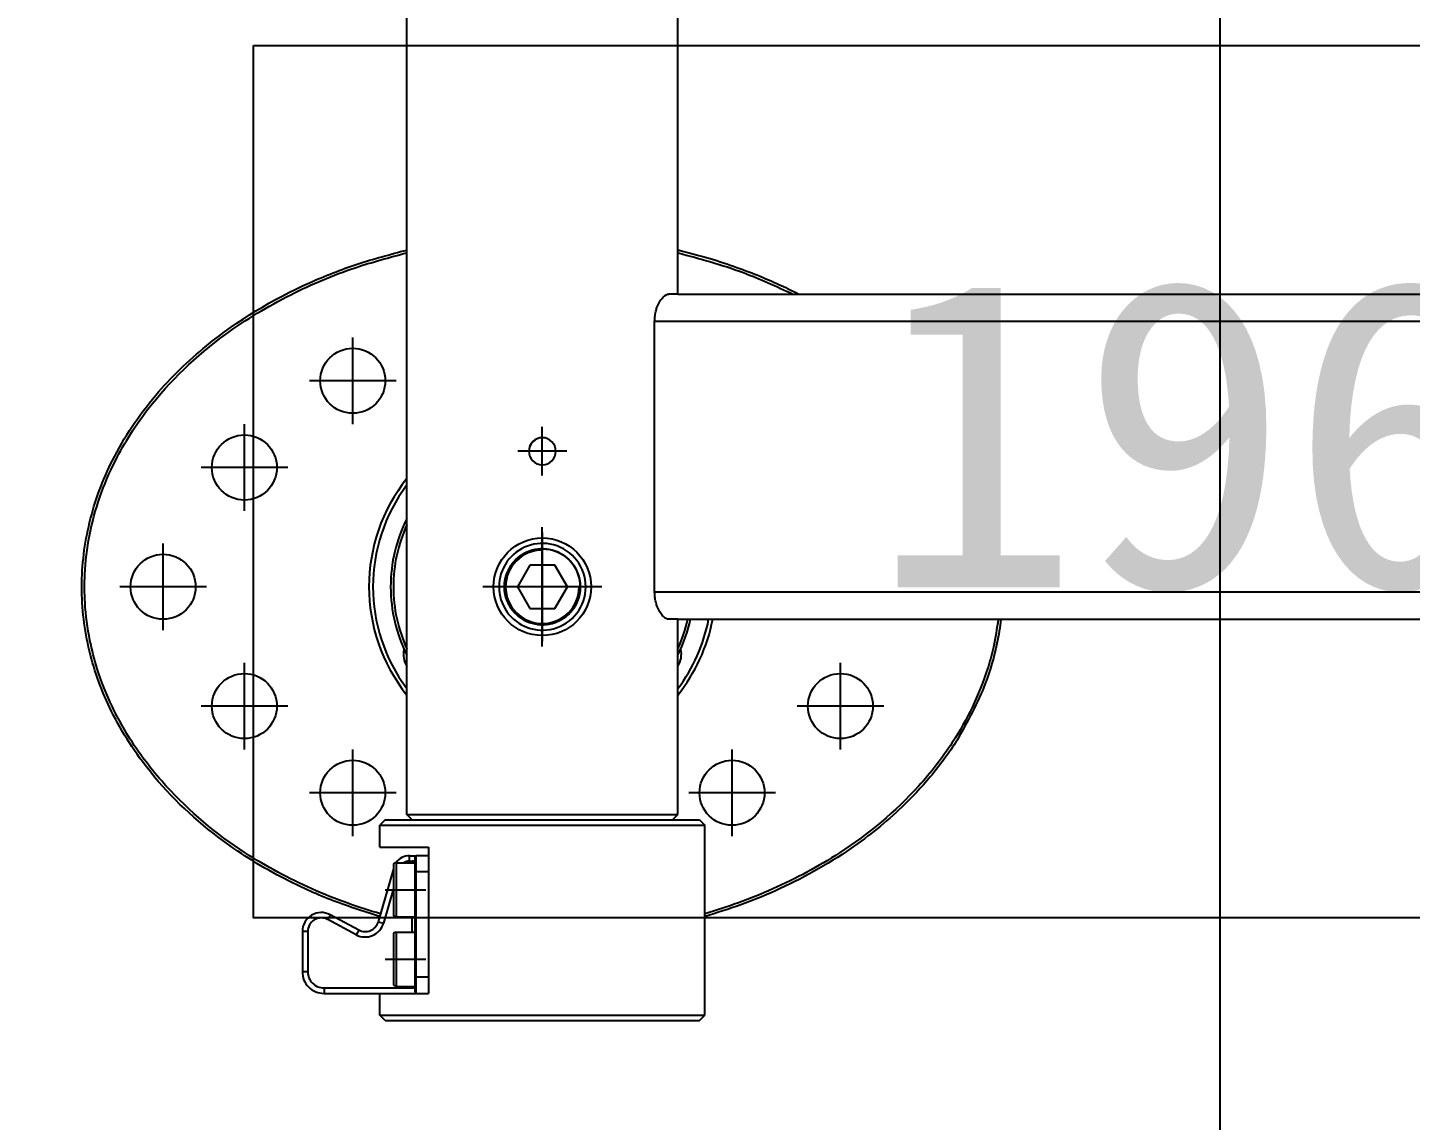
# Model space of a CAD drawing. Header units: millimetres. Extents: x -73584 to -37571, y -61249 to -50748.
# Drawn here: x -53754.3 to -53499.1, y -57711.3 to -57509.8 of the extents above; entities that cross this region are included whole.
import ezdxf

# ---------------------------------------------------------------- set-up
doc = ezdxf.new("R2010")
doc.units = ezdxf.units.MM
doc.header["$LTSCALE"] = 200
doc.header["$PDSIZE"] = -1
doc.linetypes.add('DOT_CENTER', pattern=[14, 12, -1, 0, -1])
doc.layers.add('1', color=7, linetype='Continuous')
doc.layers.add('DIM', color=3, linetype='Continuous')
doc.styles.get("Standard").update_dxf_attribs({"font": ''})
doc.styles.add('TSSD_Dimension', font='tssdeng.shx', dxfattribs={"width": 0.7, "bigfont": 'hztxt.shx'})
doc.styles.get('Standard').set_extended_font_data('NSimSun')
doc.dimstyles.new('TSSD_20_20', dxfattribs={"dimtxt": 60, "dimasz": 20, "dimexe": 20, "dimexo": 50, "dimgap": 20, "dimtad": 1, "dimdec": 0, "dimzin": 0, "dimdsep": 46, "dimtxsty": 'TSSD_Dimension', "dimblk": 'ARCHTICK', "dimcen": 0, "dimdle": 20, "dimclrt": 7, "dimadec": 0, "dimazin": 0, "dimtfac": 1, "dimtdec": 0, "dimtix": 1, "dimtmove": 2, "dimatfit": 3, "dimfxl": 1, "dimtolj": 1, "dimtzin": 0, "dimarcsym": 0})

# ---------------------------------------------------------------- blocks, each defined once
blk = doc.blocks.new('DOWEL-PIN_DIN-7_Ø5h8x12_ALUMINUM_3__156', base_point=(697.8, -611.16))
at = {"color": 7, "linetype": 'Continuous'}
blk.add_arc((700.3, -608.66), 2.5, 180.0262, 0.0194, dxfattribs=at)
blk = doc.blocks.new('DOWEL-PIN_DIN-7_Ø5h8x12_ALUMINUM_4__157', base_point=(697.8, -611.16))
at = {"color": 7, "linetype": 'Continuous'}
blk.add_arc((700.3, -608.66), 2.5, 180.0262, 0.0194, dxfattribs=at)
blk = doc.blocks.new('23-D0489-B_TUBE-Ø50xS4-OUTRIGGER-0_8M_STACKING_Absen__161', base_point=(105.3, -633.66))
at = {"color": 7, "linetype": 'Continuous'}
for p, q in [((671.3, -583.66), (539.3, -583.66)), ((767.3, -583.66), (731.3, -583.66)), ((768.3, -584.66), (767.3, -583.66)), ((767.3, -633.66), (767.3, -583.66)), ((768.3, -587.71), (768.3, -584.66)), ((768.3, -629.61), (768.3, -587.71)), ((768.3, -632.66), (768.3, -629.61)), ((768.3, -632.66), (767.3, -633.66)), ((767.3, -633.66), (106.3, -633.66))]:
    blk.add_line(p, q, dxfattribs=at)
blk.add_circle((725.3, -608.67), 9, dxfattribs=at)
for start, end in [(0.3733, 179.6723), (179.6723, 270), (270, 0.3733)]:
    blk.add_arc((700.3, -608.67), 2.5, start, end, dxfattribs=at)
at = {"layer": '1', "color": 1, "linetype": 'DOT_CENTER'}
for p, q in [((725.3, -597.67), (725.3, -619.67)), ((700.3, -604.17), (700.3, -613.17)), ((704.8, -608.67), (695.8, -608.67)), ((736.3, -608.67), (714.3, -608.67))]:
    blk.add_line(p, q, dxfattribs=at)
blk = doc.blocks.new('23-D0474-A_BACK-OUTRIGGER_STACKING_Absen__162', base_point=(697.8, -638.66))
at = {"color": 7, "linetype": 'Continuous'}
for p, q in [((768.3, -579.66), (769.3, -578.66)), ((804.3, -578.66), (769.3, -578.66)), ((769.3, -638.66), (769.3, -578.66)), ((804.3, -638.66), (804.3, -578.66)), ((805.3, -579.66), (804.3, -578.66)), ((768.3, -584.66), (768.3, -579.66)), ((805.3, -637.66), (805.3, -579.66)), ((768.3, -587.71), (768.3, -584.66)), ((768.3, -629.61), (768.3, -587.71)), ((768.3, -632.66), (768.3, -629.61)), ((773.3, -638.66), (773.3, -629.66)), ((777.9, -629.66), (797.3, -629.66)), ((800.3, -631.96), (800.3, -629.66)), ((768.3, -637.66), (768.3, -632.66)), ((800.3, -638.66), (800.3, -631.96)), ((768.3, -637.66), (769.3, -638.66)), ((805.3, -637.66), (804.3, -638.66)), ((773.3, -638.66), (769.3, -638.66)), ((804.3, -638.66), (800.3, -638.66))]:
    blk.add_line(p, q, dxfattribs=at)
blk.add_circle((725.3, -608.66), 7, dxfattribs=at)
blk.add_arc((700.3, -608.66), 2.5, 180.0262, 0.0194, dxfattribs=at)
for points in [[(773.3, -629.66), (774.1, -629.66), (774.9, -629.66)], [(774.9, -629.66), (776.4, -629.66), (777.9, -629.66)], [(797.3, -629.66), (798.8, -629.66), (800.3, -629.66)]]:
    blk.add_spline(points, degree=3, dxfattribs=at)
at = {"layer": '1', "color": 1, "linetype": 'DOT_CENTER'}
for p, q in [((725.3, -599.66), (725.3, -617.66)), ((734.3, -608.66), (716.3, -608.66))]:
    blk.add_line(p, q, dxfattribs=at)
blk = doc.blocks.new('PH_23_KOLOM-OUTRIGGER-0_8m_STACKING_Absen_2__163', base_point=(-4.7, -638.66))
for name, p in [('23-D0474-A_BACK-OUTRIGGER_STACKING_Absen__162', (697.8, -638.66)), ('23-D0489-B_TUBE-Ø50xS4-OUTRIGGER-0_8M_STACKING_Absen__161', (105.3, -633.66)), ('DOWEL-PIN_DIN-7_Ø5h8x12_ALUMINUM_3__156', (697.8, -611.16)), ('DOWEL-PIN_DIN-7_Ø5h8x12_ALUMINUM_4__157', (697.8, -611.16))]:
    blk.add_blockref(name, p)
blk = doc.blocks.new('23-D0443-A_STRENGTHEN_OUTRIGGER-0_8M_STACKING_Absen__172', base_point=(671.3, -587.94))
at = {"color": 140, "linetype": 'Continuous'}
for p, q in [((676.3, -587.94), (676.3, -379.37)), ((726.3, -379.37), (726.3, -587.94))]:
    blk.add_line(p, q, dxfattribs=at)
at = {"color": 7, "linetype": 'Continuous'}
for p, q in [((676.3, -379.37), (726.3, -379.37)), ((671.3, -383.66), (671.3, -381.98)), ((731.3, -383.66), (731.3, -381.98)), ((671.3, -583.66), (671.3, -383.66)), ((731.3, -583.66), (731.3, -383.66)), ((671.3, -583.66), (671.3, -585.33)), ((731.3, -583.66), (731.3, -585.33)), ((726.3, -587.94), (676.3, -587.94))]:
    blk.add_line(p, q, dxfattribs=at)
for points in [[(671.3, -381.98), (671.32, -381.81), (671.42, -381.54), (671.67, -381.17), (672.05, -380.79), (672.43, -380.5), (672.7, -380.33), (673.44, -379.95), (674.31, -379.64), (675.45, -379.42), (676.3, -379.37)], [(726.3, -379.37), (727.16, -379.42), (728.3, -379.64), (728.7, -379.77), (729.26, -379.99), (729.91, -380.33), (730.5, -380.74), (730.94, -381.17), (731.19, -381.54), (731.29, -381.81), (731.3, -381.98)], [(676.3, -587.94), (675.27, -587.87), (674.31, -587.67), (673.65, -587.45), (672.7, -586.99), (672.25, -586.69), (671.67, -586.14), (671.43, -585.8), (671.3, -585.33)], [(731.3, -585.33), (731.18, -585.8), (730.94, -586.14), (730.63, -586.47), (729.91, -586.99), (728.96, -587.45), (728.3, -587.67), (727.44, -587.86), (726.3, -587.94)]]:
    blk.add_spline(points, degree=3, dxfattribs=at)
blk = doc.blocks.new('23-A0231-B_WELDING-ASSEMBLY_OUTRIGGER-0_8m_STACKING_Absen__173', base_point=(-4.7, -638.66))
for name, p in [('23-D0443-A_STRENGTHEN_OUTRIGGER-0_8M_STACKING_Absen__172', (671.3, -587.94)), ('PH_23_KOLOM-OUTRIGGER-0_8m_STACKING_Absen_2__163', (-4.7, -638.66))]:
    blk.add_blockref(name, p)
blk = doc.blocks.new('LOW-HEAD-SOCKET-CAP-SCREW_DIN-7984_M6x10_A2-70_STAINLESS-STEEL_3__174', base_point=(789, -636.16))
at = {"color": 7, "linetype": 'Continuous'}
for p, q in [((789, -635.66), (789, -632.16)), ((791, -632.16), (789, -632.16)), ((794, -632.16), (791, -632.16)), ((797, -632.16), (794, -632.16)), ((797.3, -632.16), (797, -632.16)), ((798.8, -632.16), (797.3, -632.16)), ((799, -632.16), (798.8, -632.16)), ((799, -635.66), (799, -632.16)), ((789.5, -636.16), (792, -636.16)), ((792, -636.16), (794, -636.16)), ((794, -636.16), (796, -636.16)), ((796, -636.16), (798.5, -636.16))]:
    blk.add_line(p, q, dxfattribs=at)
at = {"color": 140, "linetype": 'Continuous'}
for p, q in [((789, -635.66), (794, -635.66)), ((794, -635.66), (799, -635.66))]:
    blk.add_line(p, q, dxfattribs=at)
at = {"color": 7, "linetype": 'Continuous'}
for centre, start, end in [((789.5, -635.66), 180, 270), ((798.5, -635.66), 270, 360)]:
    blk.add_arc(centre, 0.5, start, end, dxfattribs=at)
blk = doc.blocks.new('LOW-HEAD-SOCKET-CAP-SCREW_DIN-7984_M6x10_A2-70_STAINLESS-STEEL__175', base_point=(789, -636.16))
at = {"color": 7, "linetype": 'Continuous'}
for p, q in [((789, -635.66), (789, -632.16)), ((791, -632.16), (789, -632.16)), ((794, -632.16), (791, -632.16)), ((797, -632.16), (794, -632.16)), ((797.3, -632.16), (797, -632.16)), ((798.8, -632.16), (797.3, -632.16)), ((799, -632.16), (798.8, -632.16)), ((799, -635.66), (799, -632.16)), ((789.5, -636.16), (792, -636.16)), ((792, -636.16), (794, -636.16)), ((794, -636.16), (796, -636.16)), ((796, -636.16), (798.5, -636.16))]:
    blk.add_line(p, q, dxfattribs=at)
at = {"color": 140, "linetype": 'Continuous'}
for p, q in [((789, -635.66), (794, -635.66)), ((794, -635.66), (799, -635.66))]:
    blk.add_line(p, q, dxfattribs=at)
at = {"color": 7, "linetype": 'Continuous'}
for centre, start, end in [((789.5, -635.66), 180, 270), ((798.5, -635.66), 270, 360)]:
    blk.add_arc(centre, 0.5, start, end, dxfattribs=at)
at = {"layer": '1', "color": 1, "linetype": 'DOT_CENTER'}
blk.add_line((794, -637.66), (794, -630.16), dxfattribs=at)
blk = doc.blocks.new('LOW-HEAD-SOCKET-CAP-SCREW_DIN-7984_M6x10_A2-70_STAINLESS-STEEL_4__176', base_point=(776.2, -636.16))
at = {"color": 7, "linetype": 'Continuous'}
for p, q in [((776.4, -632.16), (776.2, -632.16)), ((776.2, -635.66), (776.2, -632.16)), ((777.9, -632.16), (776.4, -632.16)), ((778.2, -632.16), (777.9, -632.16)), ((781.2, -632.16), (778.2, -632.16)), ((784.2, -632.16), (781.2, -632.16)), ((786.2, -632.16), (784.2, -632.16)), ((786.2, -635.66), (786.2, -632.16)), ((776.7, -636.16), (777.34, -636.16)), ((777.34, -636.16), (779.2, -636.16)), ((779.2, -636.16), (781.2, -636.16)), ((781.2, -636.16), (783.2, -636.16)), ((783.2, -636.16), (785.7, -636.16))]:
    blk.add_line(p, q, dxfattribs=at)
at = {"color": 140, "linetype": 'Continuous'}
for p, q in [((776.2, -635.66), (781.2, -635.66)), ((781.2, -635.66), (786.2, -635.66))]:
    blk.add_line(p, q, dxfattribs=at)
at = {"color": 7, "linetype": 'Continuous'}
for centre, start, end in [((776.7, -635.66), 180, 181.4869), ((776.7, -635.66), 181.4869, 270), ((785.7, -635.66), 270, 360)]:
    blk.add_arc(centre, 0.5, start, end, dxfattribs=at)
at = {"layer": '1', "color": 1, "linetype": 'DOT_CENTER'}
blk.add_line((781.2, -637.66), (781.2, -630.16), dxfattribs=at)
blk = doc.blocks.new('LOW-HEAD-SOCKET-CAP-SCREW_DIN-7984_M6x10_A2-70_STAINLESS-STEEL_2__177', base_point=(776.2, -636.16))
at = {"color": 7, "linetype": 'Continuous'}
for p, q in [((776.4, -632.16), (776.2, -632.16)), ((776.2, -635.66), (776.2, -632.16)), ((777.9, -632.16), (776.4, -632.16)), ((778.2, -632.16), (777.9, -632.16)), ((781.2, -632.16), (778.2, -632.16)), ((784.2, -632.16), (781.2, -632.16)), ((786.2, -632.16), (784.2, -632.16)), ((786.2, -635.66), (786.2, -632.16)), ((776.7, -636.16), (777.34, -636.16)), ((777.34, -636.16), (779.2, -636.16)), ((779.2, -636.16), (781.2, -636.16)), ((781.2, -636.16), (783.2, -636.16)), ((783.2, -636.16), (785.7, -636.16))]:
    blk.add_line(p, q, dxfattribs=at)
at = {"color": 140, "linetype": 'Continuous'}
for p, q in [((776.2, -635.66), (781.2, -635.66)), ((781.2, -635.66), (786.2, -635.66))]:
    blk.add_line(p, q, dxfattribs=at)
at = {"color": 7, "linetype": 'Continuous'}
for centre, start, end in [((776.7, -635.66), 180, 181.4869), ((776.7, -635.66), 181.4869, 270), ((785.7, -635.66), 270, 360)]:
    blk.add_arc(centre, 0.5, start, end, dxfattribs=at)
blk = doc.blocks.new('23-D0469-A_CLAMP-HOOK_Absen-M2_9__178', base_point=(774.9, -652.96))
at = {"color": 7, "linetype": 'Continuous'}
for p, q in [((774.9, -629.66), (774.9, -631.96)), ((777.9, -629.66), (797.3, -629.66)), ((800.3, -631.96), (800.3, -629.66)), ((777.9, -631.96), (774.9, -631.96)), ((775.1, -632.16), (774.9, -631.96)), ((774.9, -633.2), (774.9, -631.96)), ((776.2, -632.16), (775.1, -632.16)), ((775.9, -633.2), (775.9, -632.66)), ((776.4, -632.16), (776.2, -632.16)), ((777.9, -632.16), (776.4, -632.16)), ((797.3, -631.96), (777.9, -631.96)), ((778.2, -632.16), (777.9, -632.16)), ((781.2, -632.16), (778.2, -632.16)), ((784.2, -632.16), (781.2, -632.16)), ((786.2, -632.16), (784.2, -632.16)), ((789, -632.16), (786.2, -632.16)), ((791, -632.16), (789, -632.16)), ((794, -632.16), (791, -632.16)), ((797, -632.16), (794, -632.16)), ((797.3, -632.16), (797, -632.16)), ((800.3, -631.96), (797.3, -631.96)), ((798.8, -632.16), (797.3, -632.16)), ((799, -632.16), (798.8, -632.16)), ((800.1, -632.16), (799, -632.16)), ((799.3, -648.96), (799.3, -632.66)), ((800.1, -632.16), (800.3, -631.96)), ((800.3, -638.66), (800.3, -631.96)), ((777.34, -636.16), (787.09, -638.95)), ((780.97, -636.16), (787.37, -637.99)), ((800.3, -648.96), (800.3, -638.66)), ((788.61, -642.53), (785.8, -647.81)), ((789.5, -643), (786.69, -648.28)), ((788.89, -651.96), (796.3, -651.96)), ((788.89, -652.96), (796.3, -652.96))]:
    blk.add_line(p, q, dxfattribs=at)
at = {"color": 140, "linetype": 'Continuous'}
for p, q in [((777.9, -629.66), (777.9, -631.96)), ((797.3, -629.66), (797.3, -631.96)), ((776.2, -632.66), (775.9, -632.66)), ((777.9, -632.16), (777.9, -631.96)), ((789, -632.66), (786.2, -632.66)), ((797.3, -632.16), (797.3, -631.96)), ((799.3, -632.66), (799, -632.66)), ((775.9, -633.2), (774.9, -633.2)), ((787.09, -638.95), (787.37, -637.99)), ((788.61, -642.53), (789.5, -643)), ((785.8, -647.81), (786.69, -648.28)), ((799.3, -648.96), (800.3, -648.96)), ((788.89, -651.96), (788.89, -652.96)), ((796.3, -651.96), (796.3, -652.96))]:
    blk.add_line(p, q, dxfattribs=at)
at = {"color": 7, "linetype": 'Continuous'}
for centre, radius, start, end in [((776.4, -632.66), 0.5, 113.5782, 180), ((798.8, -632.66), 0.5, 0, 66.4218), ((777.9, -633.2), 3, 180, 235.4858), ((777.9, -633.2), 2, 180, 211.7883), ((786.4, -641.36), 2.5, 332, 74), ((786.4, -641.36), 3.5, 332, 74), ((788.89, -649.46), 3.5, 152, 270), ((788.89, -649.46), 2.5, 152, 270), ((796.3, -648.96), 3, 270, 0), ((796.3, -648.96), 4, 270, 0)]:
    blk.add_arc(centre, radius, start, end, dxfattribs=at)
for points in [[(774.9, -629.66), (776.4, -629.66), (777.9, -629.66)], [(797.3, -629.66), (798.8, -629.66), (800.3, -629.66)]]:
    blk.add_spline(points, degree=3, dxfattribs=at)
blk = doc.blocks.new('PH_23-CLAMP-HOOK_4__179', base_point=(774.9, -652.96))
for name, p in [('23-D0469-A_CLAMP-HOOK_Absen-M2_9__178', (774.9, -652.96)), ('LOW-HEAD-SOCKET-CAP-SCREW_DIN-7984_M6x10_A2-70_STAINLESS-STEEL_4__176', (776.2, -636.16)), ('LOW-HEAD-SOCKET-CAP-SCREW_DIN-7984_M6x10_A2-70_STAINLESS-STEEL__175', (789, -636.16)), ('LOW-HEAD-SOCKET-CAP-SCREW_DIN-7984_M6x10_A2-70_STAINLESS-STEEL_2__177', (776.2, -636.16)), ('LOW-HEAD-SOCKET-CAP-SCREW_DIN-7984_M6x10_A2-70_STAINLESS-STEEL_3__174', (789, -636.16))]:
    blk.add_blockref(name, p)
blk = doc.blocks.new('COUNTERSUNK-HEAD-HEXAGON-SOCKET-BOLTS_DIN-7991_M8x20_A2-70_STAINLESS-STEEL__180', base_point=(736.81, -583.66))
at = {"color": 7, "linetype": 'Continuous'}
blk.add_arc((737.8, -587.01), 4, 56.8601, 104.3568, dxfattribs=at)
blk = doc.blocks.new('23-D0025-B_HAND-RING_ADJUSTABLE-FOOT_Absen__181', base_point=(712.7, -636.66))
at = {"color": 7, "linetype": 'Continuous'}
blk.add_circle((725.3, -608.66), 7, dxfattribs=at)
for radius, start, end in [(28, 63.2345, 77.6264), (27.5, 65.38, 77.3977), (28, 243.2345, 270), (27.5, 245.38, 270), (28, 270, 296.7655), (27.5, 270, 294.62)]:
    blk.add_arc((725.3, -608.66), radius, start, end, dxfattribs=at)
at = {"layer": '1', "color": 1, "linetype": 'DOT_CENTER'}
for p, q in [((725.3, -599.66), (725.3, -617.66)), ((734.3, -608.66), (716.3, -608.66))]:
    blk.add_line(p, q, dxfattribs=at)
blk = doc.blocks.new('COUNTERSUNK-HEAD-HEXAGON-SOCKET-BOLTS_DIN-7991_M8x20_A2-70_STAINLESS-STEEL_2__182', base_point=(736.81, -634.31))
at = {"color": 7, "linetype": 'Continuous'}
blk.add_arc((737.8, -630.31), 4, 255.643, 303.1421, dxfattribs=at)
blk = doc.blocks.new('P01_LEG_M16xL80mm_STAINLESS-STEEL__183', base_point=(717.3, -616.66))
at = {"color": 7, "linetype": 'Continuous'}
for p, q in [((725.3, -604.04), (721.3, -606.35)), ((729.3, -606.35), (725.3, -604.04)), ((721.3, -606.35), (721.3, -610.97)), ((729.3, -610.97), (729.3, -606.35)), ((721.3, -610.97), (725.3, -613.28)), ((725.3, -613.28), (729.3, -610.97))]:
    blk.add_line(p, q, dxfattribs=at)
for radius, start, end in [(8, 14.9588, 165.0412), (7, 14.9588, 165.0412), (8, 165.0412, 14.9588), (7, 165.0412, 14.9588)]:
    blk.add_arc((725.3, -608.66), radius, start, end, dxfattribs=at)
at = {"layer": '1', "color": 1, "linetype": 'DOT_CENTER'}
for p, q in [((725.3, -598.66), (725.3, -618.66)), ((725.3, -599.66), (725.3, -617.66)), ((735.3, -608.66), (715.3, -608.66)), ((734.3, -608.66), (716.3, -608.66))]:
    blk.add_line(p, q, dxfattribs=at)
at = {"layer": '1', "color": 2, "linetype": 'Continuous'}
blk.add_arc((725.3, -608.66), 6.78, 180, 90, dxfattribs=at)
blk = doc.blocks.new('P02_FOOT_Ø65_STEEL__184', base_point=(705.33, -640.66))
at = {"color": 7, "linetype": 'Continuous'}
for centre, radius, start, end in [((725.3, -608.66), 32, 51.3752, 79.1931), ((737.8, -587.01), 4, 56.8601, 104.3568), ((725.3, -608.66), 32, 231.3752, 308.6248), ((737.8, -630.31), 4, 255.643, 303.1421)]:
    blk.add_arc(centre, radius, start, end, dxfattribs=at)
at = {"color": 140, "linetype": 'Continuous'}
for start, end in [(53.087, 78.9368), (233.087, 306.913)]:
    blk.add_arc((725.3, -608.66), 31.27, start, end, dxfattribs=at)
blk = doc.blocks.new('23-B0028-B_ADJUSTABLE-M16xL80_FOOT-Ø64-STAINLESS-STEEL__185', base_point=(705.33, -640.66))
for name, p in [('P02_FOOT_Ø65_STEEL__184', (705.33, -640.66)), ('P01_LEG_M16xL80mm_STAINLESS-STEEL__183', (717.3, -616.66))]:
    blk.add_blockref(name, p)
blk = doc.blocks.new('23-D0476-B_GROUND-PLATE_OUTRIGGER_Absen__186', base_point=(663.18, -694.14))
at = {"color": 7, "linetype": 'Continuous'}
for centre in [(747.3, -553.66), (763.3, -573.66), (687.3, -643.66), (763.3, -643.66), (703.3, -663.66), (747.3, -663.66), (725.3, -678.66)]:
    blk.add_circle(centre, 6, dxfattribs=at)
for points in [[(731.3, -524.02), (733.49, -524.34), (735.75, -524.76), (743.12, -526.91), (753.51, -532.07)], [(731.3, -524.53), (736.43, -525.42), (740.43, -526.51), (754.02, -533), (762.08, -539.24), (774.37, -553.82), (781.03, -566.12), (783.59, -572.48), (785.6, -578.66)], [(753.51, -532.07), (757.16, -534.56), (760.36, -537.07), (765.95, -542.33), (773.54, -551.68), (781.38, -565.66), (783.97, -572.06), (786.12, -578.66)], [(663.18, -583.66), (663.23, -583.43), (663.29, -583.21), (664.77, -577.7), (666.39, -572.75), (668.07, -568.36), (669.74, -564.56), (671.3, -561.34)], [(663.69, -583.66), (667.35, -571.57), (671.3, -562.45)], [(786.12, -638.67), (782.98, -647.85), (779.2, -656.17), (772.1, -667.66), (759.5, -680.95), (748.28, -688.17), (737.17, -692.23), (725.27, -693.66), (713.43, -692.22), (701.98, -688), (689.98, -680.01), (680.83, -670.64), (669.23, -651.65), (665.79, -642.84), (663.18, -633.66)], [(785.64, -638.54), (783.68, -644.59), (781.03, -651.2), (774.37, -663.5), (762.07, -678.07), (754.02, -684.32), (740.43, -690.8), (735.19, -692.16), (728.24, -693.07), (723.02, -693.1), (715.88, -692.25), (702.04, -687.47), (692.55, -681.45), (678.77, -667.16), (671.43, -655.11), (666.45, -643.23), (663.69, -633.66)]]:
    blk.add_spline(points, degree=3, dxfattribs=at)
at = {"layer": '1', "color": 1, "linetype": 'DOT_CENTER'}
for p, q in [((747.3, -545.66), (747.3, -561.66)), ((755.3, -553.66), (739.3, -553.66)), ((763.3, -565.66), (763.3, -581.66)), ((771.3, -573.66), (755.3, -573.66)), ((687.3, -635.66), (687.3, -651.66)), ((763.3, -635.66), (763.3, -651.66)), ((695.3, -643.66), (679.3, -643.66)), ((771.3, -643.66), (755.3, -643.66)), ((703.3, -655.66), (703.3, -671.66)), ((747.3, -655.66), (747.3, -671.66)), ((711.3, -663.66), (695.3, -663.66)), ((755.3, -663.66), (739.3, -663.66)), ((725.3, -670.66), (725.3, -686.66)), ((733.3, -678.66), (717.3, -678.66))]:
    blk.add_line(p, q, dxfattribs=at)
blk = doc.blocks.new('23-A0236-B_FOOT_OUTRIGGER_Absen-M2_9_2__187', base_point=(663.18, -694.14))
for name, p in [('23-D0476-B_GROUND-PLATE_OUTRIGGER_Absen__186', (663.18, -694.14)), ('23-B0028-B_ADJUSTABLE-M16xL80_FOOT-Ø64-STAINLESS-STEEL__185', (705.33, -640.66)), ('23-D0025-B_HAND-RING_ADJUSTABLE-FOOT_Absen__181', (712.7, -636.66)), ('COUNTERSUNK-HEAD-HEXAGON-SOCKET-BOLTS_DIN-7991_M8x20_A2-70_STAINLESS-STEEL__180', (736.81, -583.66)), ('COUNTERSUNK-HEAD-HEXAGON-SOCKET-BOLTS_DIN-7991_M8x20_A2-70_STAINLESS-STEEL_2__182', (736.81, -634.31))]:
    blk.add_blockref(name, p)
blk = doc.blocks.new('23-A0226-B_OUTRIGGER-0_8m_STACKING_Absen__188', base_point=(-4.7, -694.14))
for name, p in [('23-A0231-B_WELDING-ASSEMBLY_OUTRIGGER-0_8m_STACKING_Absen__173', (-4.7, -638.66)), ('23-A0236-B_FOOT_OUTRIGGER_Absen-M2_9_2__187', (663.18, -694.14)), ('PH_23-CLAMP-HOOK_4__179', (774.9, -652.96))]:
    blk.add_blockref(name, p)
blk = doc.blocks.new('*U241')
at = {"rotation": 270.0000000000176}
blk.add_blockref('23-A0226-B_OUTRIGGER-0_8m_STACKING_Absen__188', (-210.26, 404.75), dxfattribs=at)
blk = doc.blocks.new('*U242')
at = {"layer": 'DIM', "color": 0, "linetype": 'ByBlock', "lineweight": -2, "transparency": 16777216}
blk.add_blockref('*U241', (1000, 0), dxfattribs=at)
blk = doc.blocks.new('_ArchTick')
at = {"color": 0, "linetype": 'ByBlock'}
blk.add_lwpolyline([(-0.707, -0.707, 0.5, 0.5, 0), (0.707, 0.707, 0.5, 0.5, 0)], format="xyseb", dxfattribs=at)
blk = doc.blocks.new('*D707')
at = {"layer": 'Defpoints', "color": 0, "transparency": 16777216}
for p in [(-54534.28, -57396.93), (-53534.28, -57396.93), (-53534.28, -57949.72)]:
    blk.add_point(p, dxfattribs=at)
at = {"layer": 'DIM', "color": 0, "lineweight": -2, "transparency": 16777216}
for p, q in [((-54534.28, -57446.93), (-54534.28, -57969.72)), ((-53534.28, -57446.93), (-53534.28, -57969.72)), ((-54554.28, -57949.72), (-53514.28, -57949.72))]:
    blk.add_line(p, q, dxfattribs=at)
at = {"layer": 'DIM', "color": 0, "lineweight": -2, "transparency": 16777216, "xscale": 20, "yscale": 20, "zscale": 20, "rotation": 180}
blk.add_blockref('_ArchTick', (-54534.28, -57949.72), dxfattribs=at)
at = {"layer": 'DIM', "color": 0, "lineweight": -2, "transparency": 16777216, "xscale": 20, "yscale": 20, "zscale": 20}
blk.add_blockref('_ArchTick', (-53534.28, -57949.72), dxfattribs=at)
at = {"layer": 'DIM', "color": 7, "transparency": 16777216, "insert": (-54034.28, -57898.57), "char_height": 60, "attachment_point": 5, "style": 'TSSD_Dimension'}
blk.add_mtext('\\A1;1000 [3\'-3 1/4"]', dxfattribs=at)
blk = doc.blocks.new('*D708')
at = {"layer": 'Defpoints', "color": 0, "transparency": 16777216}
for p in [(-53534.28, -57396.93), (-52534.28, -57396.93), (-52534.28, -57949.72)]:
    blk.add_point(p, dxfattribs=at)
at = {"layer": 'DIM', "color": 0, "lineweight": -2, "transparency": 16777216}
for p, q in [((-53534.28, -57446.93), (-53534.28, -57969.72)), ((-52534.28, -57446.93), (-52534.28, -57969.72)), ((-53554.28, -57949.72), (-52514.28, -57949.72))]:
    blk.add_line(p, q, dxfattribs=at)
at = {"layer": 'DIM', "color": 0, "lineweight": -2, "transparency": 16777216, "xscale": 20, "yscale": 20, "zscale": 20, "rotation": 180}
blk.add_blockref('_ArchTick', (-53534.28, -57949.72), dxfattribs=at)
at = {"layer": 'DIM', "color": 0, "lineweight": -2, "transparency": 16777216, "xscale": 20, "yscale": 20, "zscale": 20}
blk.add_blockref('_ArchTick', (-52534.28, -57949.72), dxfattribs=at)
at = {"layer": 'DIM', "color": 7, "transparency": 16777216, "insert": (-53034.28, -57898.57), "char_height": 60, "attachment_point": 5, "style": 'TSSD_Dimension'}
blk.add_mtext('\\A1;1000 [3\'-3 1/4"]', dxfattribs=at)

msp = doc.modelspace()

# ---------------------------------------------------------------- linework, layer by layer
at = {"layer": 'DIM', "color": 3}
msp.add_lwpolyline([(-53712.585, -57513.066), (-53360.683, -57513.066), (-53360.683, -57674.016), (-53712.585, -57674.016)], close=True, dxfattribs=at)

# ---------------------------------------------------------------- block references
msp.add_blockref('*U242', (-54534.506, -57287.681), dxfattribs=at)

# ---------------------------------------------------------------- texts
at = {"color": 7, "insert": (-53598.738, -57556.201), "char_height": 56.824, "width": 452.78003, "attachment_point": 1}
msp.add_mtext('196kg', dxfattribs=at)

# ---------------------------------------------------------------- dimensions: what is measured, and where the dimension line sits
at = {"layer": 'DIM'}
for base, p1, p2, picture, middle in [((-53534.278, -57949.722), (-54534.278, -57396.931), (-53534.278, -57396.931), '*D707', (-54034.278, -57898.568)), ((-52534.278, -57949.722), (-53534.278, -57396.931), (-52534.278, -57396.931), '*D708', (-53034.278, -57898.568))]:
    dim = msp.add_linear_dim(base=base, p1=p1, p2=p2, dimstyle='TSSD_20_20', dxfattribs=at)
    dim.commit()
    dim.dimension.update_dxf_attribs({"geometry": picture, "text_midpoint": middle})

doc.saveas('drawing.dxf')
